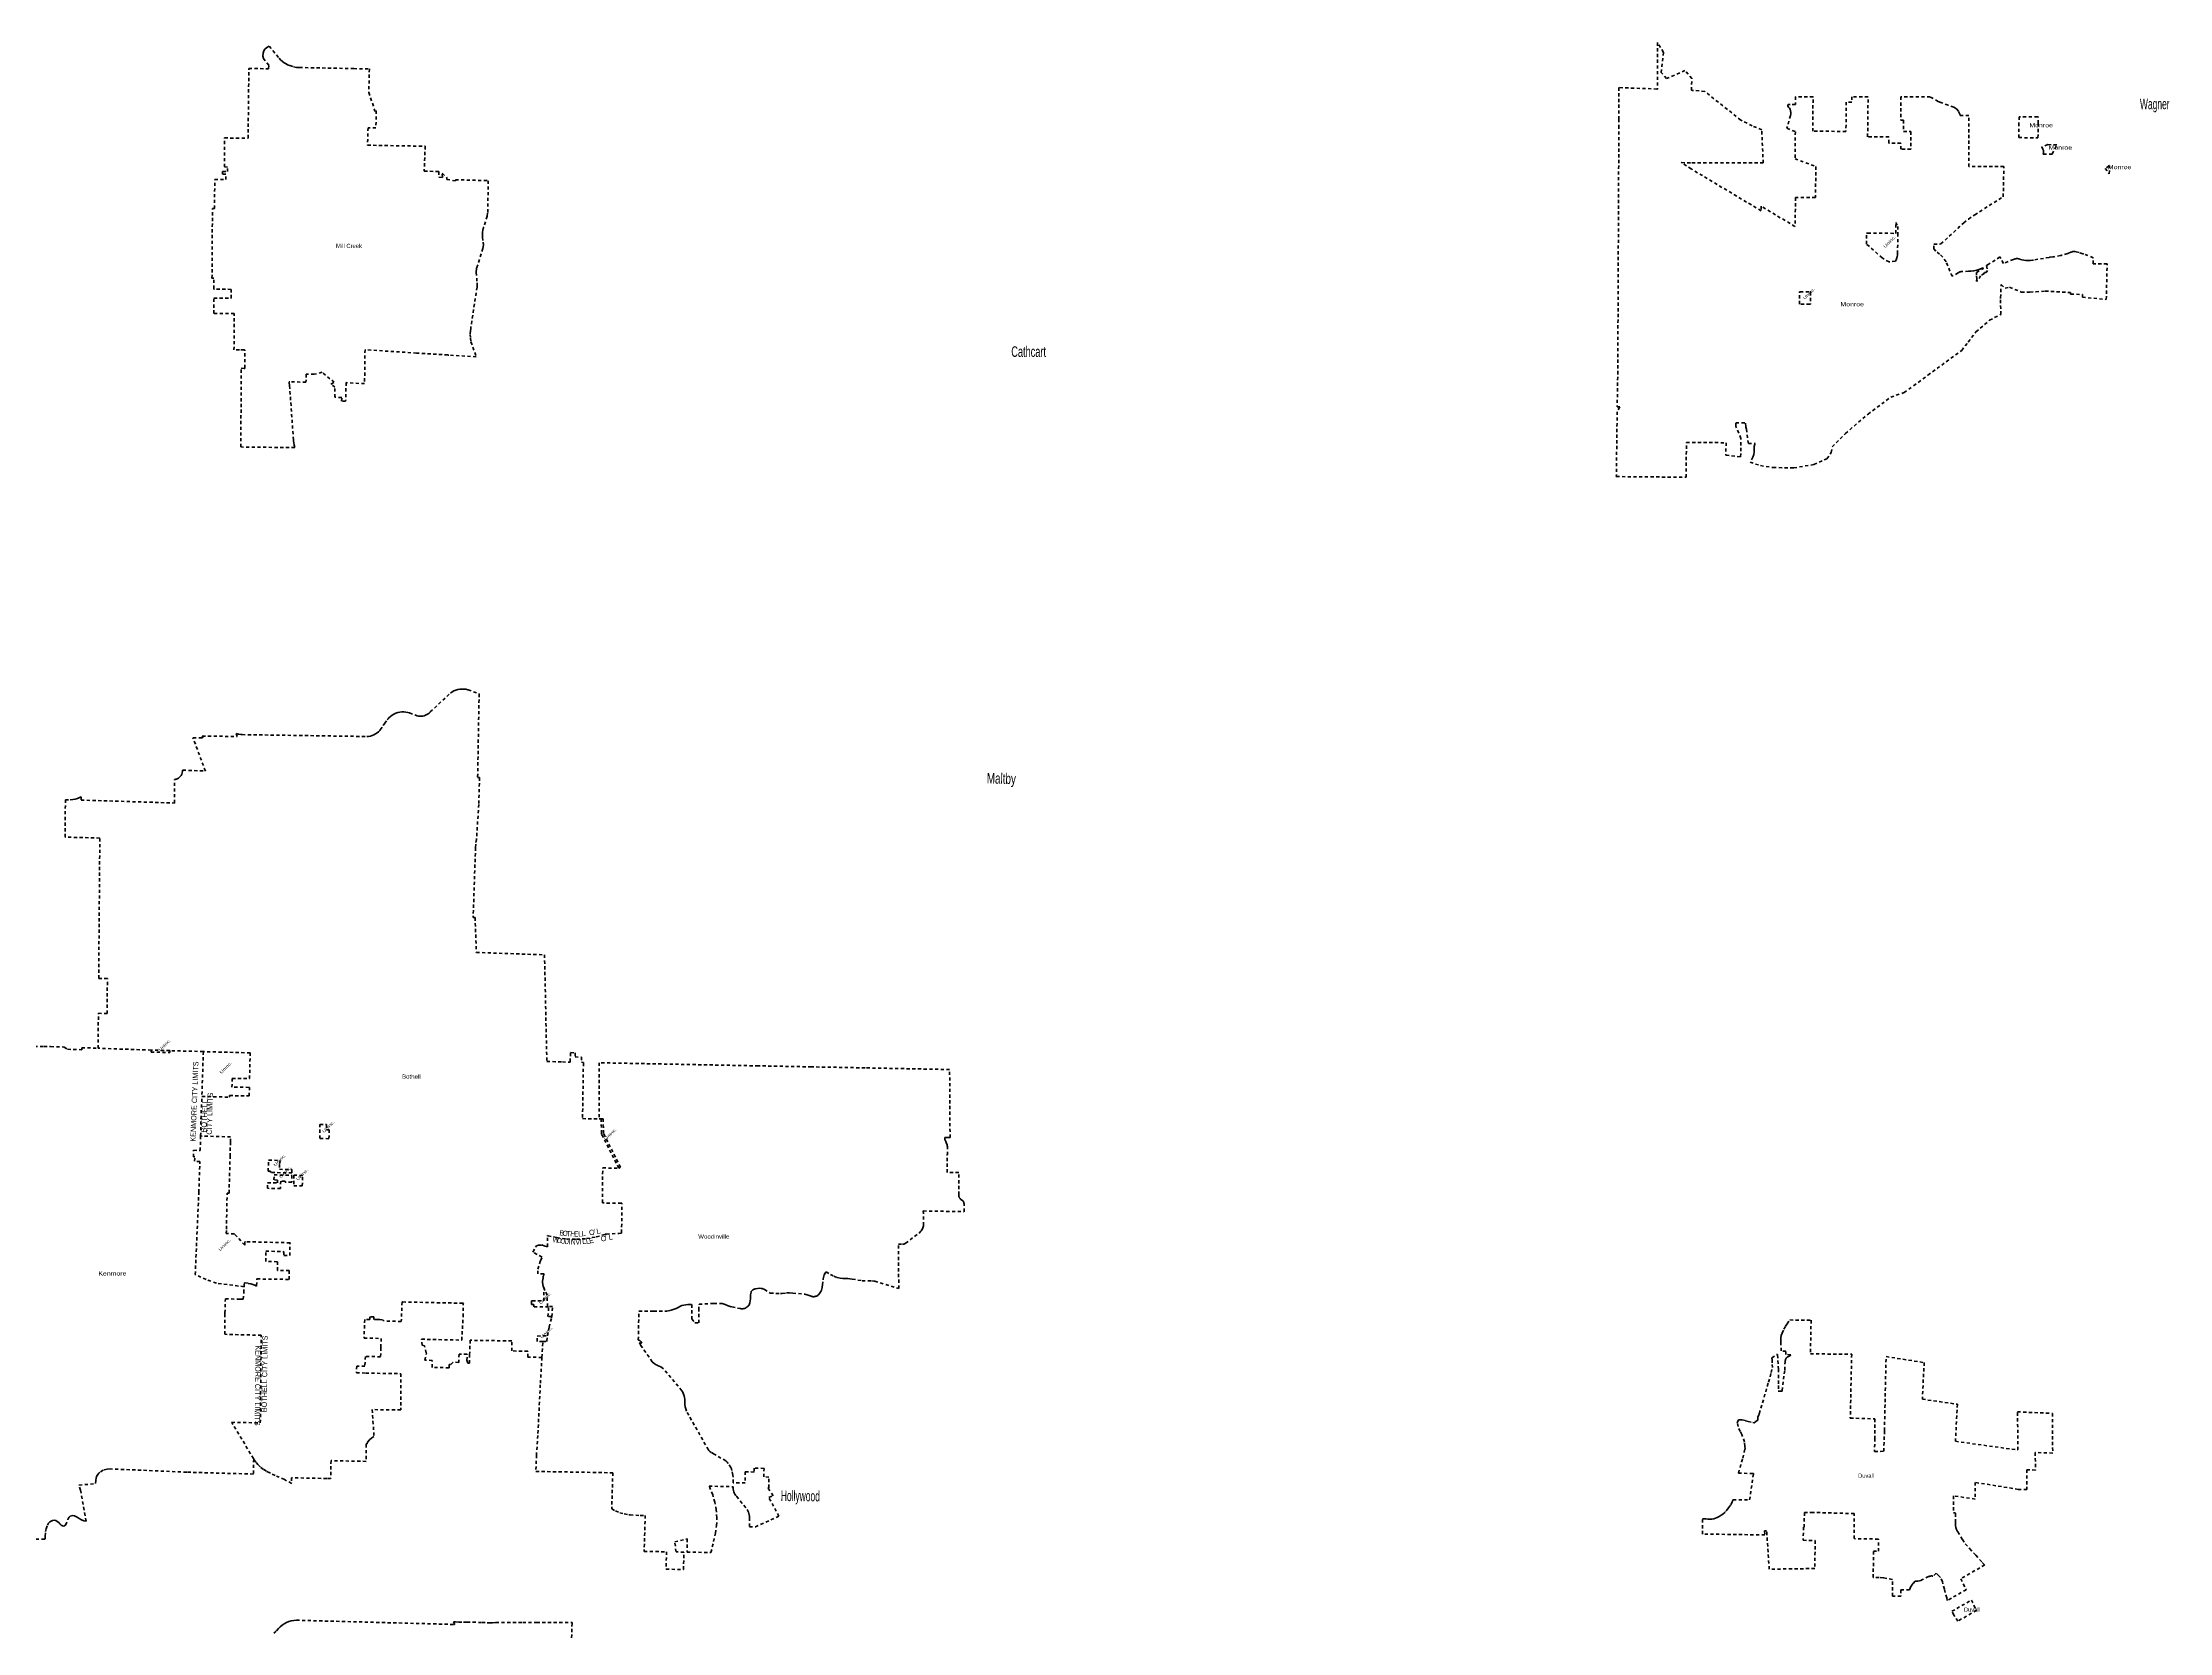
# Model space of a CAD drawing. Header units: feet. Extents: x -903180 to 1023491, y -707744 to 564635.
# Drawn here: x -309608 to -229040, y 81711 to 141931 of the extents above; entities that cross this region are included whole.
import ezdxf

# ---------------------------------------------------------------- set-up
doc = ezdxf.new("R2010")
doc.units = ezdxf.units.FT
doc.header["$LTSCALE"] = 80
doc.linetypes.add('SHORT_DASHED', pattern=[2.7, 1.5, -1.2])
doc.layers.add('13', color=7, linetype='SHORT_DASHED', lineweight=40)
for name, color, linetype in [('15', 7, 'Continuous'), ('16', 7, 'Continuous'), ('36', 7, 'Continuous')]:
    doc.layers.add(name, color=color, linetype=linetype)

msp = doc.modelspace()

# ---------------------------------------------------------------- linework, layer by layer
at = {"layer": '13'}
for p, q in [((-243530.33, 138681.22), (-243212.04, 138553.71)), ((-292759.95, 135389.78), (-292763.46, 135369.78)), ((-235466.27, 133808.86), (-235905.53, 133517.64)), ((-303909.56, 115595.34), (-303531.4, 115589.27)), ((-305492.65, 103768.12), (-307502.88, 103838.21)), ((-304790.27, 103747.97), (-305492.65, 103768.12)), ((-303516.9, 103712.44), (-303571.15, 102010.35)), ((-275359.79, 100233.87), (-275378.75, 100274.56)), ((-280642.75, 94500.5), (-280601.18, 94485.22)), ((-290691.84, 92129.33), (-290657.92, 92733.82)), ((-286328.27, 91829.87), (-286389.79, 91865.33)), ((-243602.98, 91958.39), (-243602.24, 91980.38)), ((-238514.54, 83668.82), (-238566.66, 83658.95))]:
    msp.add_line(p, q, dxfattribs=at)
for points in [[(-243212.04, 138553.71), (-243224.24, 137529.83), (-242429.4, 137234.4), (-242452.4, 136055.57), (-243203.32, 136058.98), (-243225.52, 134963.4), (-244501.24, 135728.03), (-244507.84, 135557.1), (-247116.44, 137120.62), (-247136.44, 137132.61), (-247156.44, 137144.04), (-247522.76, 137371.04), (-247539.82, 137381.61), (-247522.76, 137381.21), (-247130.07, 137371.88), (-244430.13, 137369.47), (-244483.73, 138629.35), (-244845.07, 138776.48), (-245278.32, 138995.45), (-246643.98, 140077.42), (-247102.05, 140119.21), (-247142.1, 140121.16), (-247137.54, 140565.07), (-247392.97, 140872.79), (-248093, 140565.09), (-248293, 140792.02), (-248208.39, 141557.43), (-248428.89, 141930.51), (-248433.79, 140190.02), (-248433.84, 140170.01), (-248453.99, 140170.78), (-249896.7, 140225.81), (-249900.74, 139074.54), (-249900.81, 139054.47), (-249900.55, 139034.54), (-249897.67, 138819.55), (-249897.44, 138802.61), (-249897.54, 138779.55), (-249937.44, 129502.24), (-249937.53, 129482.05), (-249959.35, 128129.03), (-249864.4, 128129.11), (-249960.89, 127945.3), (-249993.22, 125490.15), (-247353.29, 125466.92), (-247335.91, 126786.82), (-245835.96, 126773.63), (-245842.24, 126296.66), (-245282.91, 126242), (-245273.79, 126933.71), (-245467.76, 127393.41), (-245466.04, 127523.4), (-245097.27, 127520.16), (-245097.51, 127488.81), (-245089.26, 127407.35), (-245087.16, 127386.56), (-245083.29, 127367.35), (-245067.04, 127286.64), (-244989.82, 126748), (-244757.9, 126744.72), (-244737.9, 126744.43)], [(-298276.06, 128491.2), (-298539.04, 128493.13), (-298533.27, 128871.94), (-298684.07, 128995.15), (-298558.34, 129061.2), (-299016.73, 129439.77), (-299313.84, 129367.09), (-299617.23, 129369.46), (-299629.71, 129068.55), (-300245.96, 129079.16), (-300264.19, 129079.47), (-300262.4, 129059.5), (-300251.41, 128937.23), (-300102.39, 126870.88), (-300100.36, 126842.67), (-300099.42, 126830.88), (-300095.27, 126778.59), (-300078.81, 126682.23), (-300052.38, 126588.13), (-302096.9, 126612.5), (-302080.75, 129592.86), (-301973.84, 129588.83), (-301950.44, 129587.95), (-301950.41, 129608.08), (-301949.43, 130276.17), (-301954.02, 130295.4), (-301974.2, 130295.44), (-302151.98, 130288.94), (-302355.97, 130286.63), (-302344.49, 131663.15), (-303122.81, 131672.28), (-303119.03, 132253.97), (-302467.12, 132252.77), (-302462.82, 132582.71), (-303096.87, 132586.86), (-303116.88, 132586.99), (-303116.74, 132607.82), (-303114.14, 133007.53), (-303189.02, 133009.09), (-303172.04, 135640.64), (-303095.9, 135638.67), (-303083.48, 136748.58), (-302659.45, 136741.25), (-302659.45, 136947.43), (-302789.98, 136948.14), (-302788.59, 137046.34), (-302599.05, 137044.59), (-302595.64, 137212.53), (-302713.51, 137218.2), (-302712.07, 138316.29), (-301820.94, 138310.77), (-301794.04, 140949.48), (-301052.42, 140937.43), (-301037.27, 141069.63), (-301181.2, 141240.2), (-301231.79, 141319.98), (-301257.17, 141413.45), (-301256.2, 141524.1), (-301227.6, 141614.91), (-301193.75, 141674.63), (-301106.05, 141740.19), (-301019.34, 141791.96), (-300644.36, 141337.81), (-300592.39, 141277.44), (-300516.75, 141213.83), (-300452.71, 141167.39), (-300382.17, 141122.81), (-300327.41, 141091.24), (-300245.73, 141055.95), (-300100.94, 141010.44), (-299992.35, 140990.01), (-299876.8, 140983.97), (-297820.72, 140943.6), (-297226.66, 140930.32), (-297249.33, 140038.67), (-297016.45, 139335.29), (-296966.12, 139348.72), (-296981.37, 138702.36), (-297278.8, 138705.91), (-297296.99, 138042.07), (-295116, 138003.24), (-295149.6, 137060.8), (-294593.34, 137040.92), (-294593.89, 136829.43), (-294462.37, 136824.46), (-294464.69, 136977.61), (-294292.3, 136807.25), (-294294.32, 136742.86), (-293971.24, 136692.3), (-293971.24, 136734.34), (-292723.42, 136698.83), (-292746.97, 135463.7), (-292750.48, 135443.7), (-292759.95, 135389.78)], [(-238101.46, 139870.66), (-239222.03, 139875.28), (-239222.03, 138989.84), (-239109.93, 138989.84), (-239109.93, 138560.01), (-238841.16, 138560.01), (-238841.16, 137889.58), (-239216.63, 137889.58), (-239216.63, 138124.77), (-239669.08, 138124.77), (-239669.08, 138357.26), (-240473.98, 138362.42), (-240456.85, 139876.61), (-241072.34, 139877.08), (-241074.59, 139675.91), (-241282.6, 139676.98), (-241294.65, 138565.03), (-242554.66, 138571.5), (-242539.42, 139878.81), (-243203.87, 139879.13), (-243206.71, 139585.94), (-243408.26, 139588.74), (-243450.2, 139587.47), (-243473.08, 139584.93), (-243490.87, 139569.67), (-243501.04, 139549.32), (-243497.22, 139516.26), (-243469.27, 139485.74), (-243434.95, 139441.23), (-243410.81, 139403.08), (-243391.74, 139343.31), (-243385.39, 139277.19), (-243386.66, 139218.69), (-243397.42, 139166.65), (-243530.33, 138681.22)], [(-235905.53, 133517.64), (-235967.84, 133482.39), (-235926.92, 133300.04), (-235982.9, 133222.95), (-236043.69, 133225.76), (-236055.84, 133181.81), (-236194.15, 133097.6), (-236304.47, 132899.42), (-236349.87, 132890.61), (-236342.24, 132974.88), (-236353.42, 133127.49), (-236349.48, 133220.15), (-236102.6, 133365.09), (-236104.72, 133405), (-236110.39, 133402.05), (-236222.51, 133351.2), (-236339.34, 133312.35), (-236459.59, 133285.93), (-236562.78, 133274.37), (-236582.09, 133272.2), (-236602.78, 133271.21), (-236648.69, 133269), (-236920.53, 133255.27), (-236932.9, 133254.4), (-236956.8, 133250.8), (-236980.2, 133244.73), (-237002.83, 133236.24), (-237024.45, 133225.43), (-237044.82, 133212.42), (-237270.29, 133077.65), (-237503.75, 133624.74), (-237620.46, 133804.85), (-237746.01, 133920.5), (-237885.84, 134029.28), (-237968.04, 134112.08), (-237964.81, 134292.22), (-237697.03, 134301.2), (-236828.86, 135104.15), (-236656.78, 135246.08), (-236415.94, 135408.27), (-235336.37, 136088.23), (-235314.49, 137232.66), (-236639.67, 137232.66), (-236639.67, 139166.3), (-236973.68, 139169.68), (-236978.38, 139212.37), (-237034.23, 139331.73), (-237104.37, 139423.72), (-237203.42, 139488.22), (-237421.44, 139562.7), (-237701.13, 139655.98), (-237801.43, 139699.84), (-238101.46, 139870.66)], [(-292763.46, 135369.78), (-292769.94, 135349.78), (-292899.07, 134931.99), (-292904.58, 134914.14), (-292910.74, 134891.99), (-292927.84, 134828.86), (-292941.36, 134744.92), (-292946.04, 134660.03), (-292942.81, 134595.11), (-292941.81, 134574.92), (-292939.36, 134555.11), (-292916.13, 134367.33), (-292913.64, 134347.27), (-292911.9, 134327.33), (-292910.63, 134312.75), (-292910.55, 134258.52), (-292916.15, 134204.57), (-292923.13, 134171.51), (-292927.24, 134152.04), (-292933.52, 134131.51), (-293133.9, 133477.05), (-293139.28, 133459.46), (-293148.1, 133437.05), (-293163.89, 133385.66), (-293174.41, 133331.9), (-293179.26, 133277.33), (-293178.36, 133221.63), (-293145.97, 132826.38), (-293144.33, 132806.38), (-293142.57, 132786.38), (-293140.84, 132764.8), (-293141.75, 132727.72), (-293144.21, 132708.75), (-293146.38, 132692.09), (-293149.95, 132668.75), (-293383.56, 131144.32), (-293385.2, 131133.61), (-293389.49, 131104.32), (-293402.53, 131015.31), (-293409.57, 130876.48), (-293402.05, 130737.68), (-293380.07, 130600.42), (-293178.31, 130030.81), (-294217.71, 130092.03), (-294237.71, 130093.21), (-294257.71, 130096.34), (-295436.33, 130169.67), (-297392.37, 130296.66), (-297409.59, 129010.45), (-298109.49, 129050.41), (-298126.89, 128346.1), (-298278.25, 128347.21), (-298276.06, 128491.2)], [(-239327.62, 134963.77), (-239328.51, 134706.29), (-239328.52, 134704.19), (-239340.15, 133982.8), (-239340.47, 133962.8), (-239340.36, 133942.8), (-239340.61, 133935.79), (-239341.33, 133915.43), (-239342.54, 133895.79), (-239344.17, 133872.01), (-239351.28, 133831.27), (-239356.92, 133811.5), (-239362.6, 133791.59), (-239369.78, 133771.5), (-239397.34, 133694.41), (-239418.98, 133646.55), (-239661.56, 133620.44), (-239926.21, 133773.33), (-240510.19, 134297.54), (-240514.09, 134708.75), (-240469.95, 134708.53)], [(-240469.95, 134708.53), (-239404, 134703.38), (-239401.81, 135120.49), (-239327.62, 134963.77)], [(-244737.9, 126744.43), (-244743.25, 126724.44), (-244767.69, 126633.09), (-244766.57, 126499.27), (-244766.54, 126429.64), (-244785.52, 126333.23), (-244816.25, 126230.75), (-244927.04, 126031.11), (-244532.65, 125908.42), (-244053.1, 125832.36), (-243269.44, 125820.66), (-242509.18, 125949.37), (-242017.94, 126165.82), (-241854.19, 126399.82), (-241819.1, 126622.13), (-241310.31, 127125.23), (-240457.32, 127855.23), (-239591.72, 128502.32), (-239093.77, 128674.56), (-238730.78, 128930.6), (-238190.94, 129330.96), (-236911.16, 130271.33), (-236664.51, 130583.24), (-236368.99, 130967.3), (-235854.75, 131411.88), (-235431.26, 131633.01), (-235436.51, 132236.98), (-235435.84, 132265.86), (-235418.42, 132760.58), (-235267.08, 132630.37), (-235093.5, 132665.65), (-234656.7, 132479.84), (-234324.02, 132476.2), (-234105.6, 132490.19), (-233748.2, 132517.54), (-232794.81, 132461.54), (-232785.59, 132462.48), (-232782.78, 132405.33), (-232337.29, 132381.88), (-232337.76, 132282.84), (-231431.59, 132202.69), (-231402.29, 133544.27), (-231927, 133553.78), (-231924.78, 133780.59), (-232278.61, 133917.15), (-232296.04, 133923.88), (-232318.61, 133932.68), (-232321.11, 133933.66), (-232459.07, 133978.01), (-232580.96, 134003.52), (-232589.11, 134005.22), (-232620.96, 134011.26), (-232630.03, 134012.87), (-232655.58, 134014.68), (-232681.17, 134013.81), (-232706.53, 134010.27), (-232731.38, 134004.1), (-232735.71, 134002.53), (-232754.79, 133995.61), (-232775.71, 133987.59), (-232895.23, 133941.76), (-233121.16, 133875.99), (-233141.18, 133870.16), (-233161.16, 133865.31), (-233166.32, 133864.06), (-233423.77, 133816.94), (-233444.77, 133813.1), (-233463.77, 133810.59), (-233559.28, 133797.97), (-233578.29, 133795.46), (-233599.28, 133792.02), (-234188.02, 133695.59), (-234205.59, 133692.71), (-234228.02, 133689.61), (-234300.93, 133679.54), (-234382.49, 133676.62), (-234399.85, 133676), (-234422.49, 133676.04), (-234475.9, 133676.24), (-234552.92, 133684.62), (-234628.63, 133701), (-234682.23, 133718.63), (-234701.7, 133725.04), (-234722.23, 133731.67), (-234728.18, 133733.59), (-234761.27, 133740.92), (-234794.95, 133744.75), (-234828.85, 133745.03), (-234862.59, 133741.77), (-234895.81, 133735), (-234908.13, 133731.11), (-234927.92, 133724.87), (-234948.13, 133716.82), (-235322.37, 133567.85), (-235466.27, 133808.86)], [(-303531.4, 115589.27), (-303556.61, 115664.49), (-302236.09, 115644.91), (-302271.51, 115753.75), (-302182.74, 115731.92), (-302092.18, 115719.5), (-302046.67, 115716.86), (-297325.5, 115646.1), (-297256.06, 115651.19), (-297187.54, 115663.5), (-297120.68, 115682.91), (-297056.21, 115709.21), (-296994.85, 115742.09), (-296937.25, 115781.22), (-296884.07, 115826.15), (-296835.87, 115876.39), (-296815.61, 115901.02), (-296708.13, 116057.74), (-296645.69, 116147.16), (-296552.46, 116274.26), (-296538.28, 116293.69), (-296520.41, 116314.26), (-296486.59, 116353.18), (-296429.52, 116406.42), (-296367.19, 116453.4), (-296300.29, 116493.62), (-296229.56, 116526.61), (-296155.76, 116552.04), (-296079.71, 116569.61), (-296002.24, 116579.14), (-295924.2, 116580.51), (-295846.44, 116573.72), (-295769.82, 116558.84), (-295710.11, 116541.29), (-295418.15, 116428.64), (-295365.24, 116418.56), (-295311.57, 116414.07), (-295257.72, 116415.21), (-295204.28, 116421.98), (-295151.85, 116434.29), (-295100.99, 116452.02), (-295052.26, 116474.97), (-295006.19, 116502.88), (-294963.3, 116535.46), (-294924.05, 116572.34), (-294921.83, 116574.67), (-294160.38, 117291.58), (-294096, 117335.77), (-294027.35, 117372.99), (-293955.19, 117402.84), (-293880.3, 117424.97), (-293803.51, 117439.16), (-293725.66, 117445.24), (-293647.6, 117443.15), (-293570.18, 117432.91), (-293494.26, 117414.64), (-293488.91, 117413.03), (-293070.02, 117259.43), (-293126.81, 114089.46), (-293055.34, 114088.48), (-293082.99, 113073.91), (-293171.58, 111745.05), (-293198.1, 111567.94), (-293205.62, 111440.26), (-293296.84, 108792), (-293221.74, 108789.13), (-293175.8, 107466.54), (-290592.42, 107376.87), (-290506.13, 103341.84), (-289915.04, 103319.05), (-289642.34, 103308.01), (-289622.43, 103307.2), (-289621.57, 103327.2), (-289606.73, 103671.88), (-289430.33, 103661.5), (-289435.52, 103509.31), (-289190.66, 103504.02), (-289193.87, 103305.19), (-289138.92, 103301.38), (-289118.94, 103299.99), (-289119.27, 103279.99), (-289153.32, 101173.78), (-288523.32, 101160.58)], [(-307502.88, 103838.21), (-307492.61, 105162.65), (-307162.53, 105153.98), (-307151.54, 106474.15), (-307472.88, 106481.55), (-307480.76, 106482.99), (-307437.86, 111800.87), (-308755.06, 111834.91), (-308741.85, 113251.07), (-308557.24, 113250.28), (-308466.4, 113256.8), (-308376.73, 113272.79), (-308289.23, 113298.06), (-308204.84, 113332.34), (-308147, 113362.13), (-308146.27, 113238.8), (-304613.31, 113126.97), (-304613.26, 114018.69), (-304587.04, 114022.05), (-304558.6, 114028.59), (-304533.81, 114036.09), (-304504.22, 114048.58), (-304481.93, 114059.54), (-304460.61, 114071.85), (-304442.93, 114084.15), (-304427.17, 114096.46), (-304391.35, 114129.81), (-304359.83, 114170.96), (-304331.4, 114220.18), (-304316.03, 114266.32), (-304305.26, 114315.54), (-304302.76, 114349.19), (-304302.76, 114371.1), (-304302.86, 114373.44), (-304293.71, 114373.19), (-303440.68, 114339.4), (-303909.56, 115595.34)], [(-313217.91, 103960.68), (-312829.2, 103950.71), (-312829.25, 103876.1), (-311660.09, 103845.9), (-311645, 103920.36), (-309556.97, 103905.16), (-309301.37, 103901.29), (-308794.67, 103883.27), (-308657.55, 103800.57), (-308123.83, 103781.87), (-308122.16, 103859.66), (-307502.88, 103838.21)], [(-305492.65, 103768.12), (-305495.71, 103695.15), (-304791.89, 103672.92), (-304790.27, 103747.97)], [(-303571.15, 102010.35), (-302527.35, 101985.87), (-302525.4, 102046.01), (-301778.21, 102033.51), (-301771.82, 102344.34), (-301771.55, 102357.31), (-301791.41, 102357.5), (-302432.27, 102363.62), (-302424.79, 102693.56), (-301764.77, 102687.26), (-301742.67, 103662.49), (-303516.9, 103712.44), (-304790.27, 103747.97)], [(-275378.75, 100274.56), (-275397.2, 100305.99), (-275409.64, 100330.54), (-275419.44, 100356.26), (-275426.5, 100382.86), (-275430.75, 100410.05), (-275432.12, 100437.54), (-275431.34, 100457.19), (-275323, 100455.38), (-275231.32, 100453.7), (-275247.28, 103031.43), (-278450.58, 103095.2), (-280484.62, 103133.8), (-282491.16, 103171.68), (-288522.92, 103287.87), (-288523.32, 101160.58)], [(-303618.45, 100516.36), (-303607.31, 101157.61), (-303571.15, 102010.35)], [(-287779.79, 99298.6), (-288424.56, 100576.24), (-288434.3, 100595.54), (-288434.77, 100616.24), (-288446.88, 101159.99), (-288523.32, 101160.58)], [(-287779.79, 99298.6), (-287712.83, 99332.39), (-288359.71, 100614.2), (-288372.19, 101159.41), (-288446.88, 101159.99)], [(-301974.56, 94805.78), (-303024.38, 94941.02), (-303409.75, 95075.54), (-303825.31, 95268.18), (-303686.75, 98383.5), (-303649.64, 99551.06), (-303849.56, 99556.68), (-303843.88, 99721.48), (-303893.85, 99723.29), (-303885.28, 99972.46), (-303636.48, 99962.76), (-303622.71, 100395.71), (-303618.45, 100516.36)], [(-301974.56, 94805.78), (-301971.75, 94881.14), (-301955.89, 94953.22), (-301937.82, 94950.98), (-301814.16, 94934.29), (-301724.01, 94917.48), (-301636.11, 94891.34), (-301571.56, 94865.47), (-301522.28, 94841.36), (-301500.62, 94830.77), (-301499.39, 94851.58), (-301484.7, 95101.57), (-300269.76, 95084), (-300264.26, 95421.7), (-300713.17, 95422.7), (-300713.84, 95755.01), (-301152, 95766.5), (-301149.85, 96154.78), (-300465.9, 96133.54), (-300462.58, 95994.25), (-300246.37, 95984.48), (-300233.59, 96471), (-301923.65, 96509.31), (-301943.72, 96509.77), (-301944.27, 96492.02), (-301947.74, 96379.85), (-302341.64, 96811.01), (-302648.61, 96818.23), (-302643.95, 96990.72), (-302615.45, 98354.52), (-302542.8, 98351.33), (-302502.33, 99731.39), (-302503.89, 99739.01), (-302491.63, 100251.53), (-302491.16, 100271.21), (-302490.43, 100291.53), (-302483.63, 100479.72), (-303618.45, 100516.36)], [(-280601.18, 94485.22), (-280488.3, 94446.35), (-280463.84, 94437.79), (-280438.62, 94431.82), (-280412.92, 94428.53), (-280387.01, 94427.93), (-280361.19, 94430.06), (-280335.72, 94434.86), (-280310.9, 94442.31), (-280287, 94452.31), (-280264.27, 94464.75), (-280242.96, 94479.5), (-280223.31, 94496.39), (-280214.87, 94504.89), (-280181.03, 94543.48), (-280151.19, 94585.72), (-280125.92, 94630.85), (-280105.51, 94678.37), (-280090.17, 94727.77), (-280080.09, 94778.5), (-280078.83, 94788.12), (-280060.78, 94873.96), (-280038.89, 95063.44), (-280037.62, 95104.52), (-280030.79, 95154.59), (-280018.77, 95203.67), (-280001.68, 95251.22), (-279979.71, 95296.73), (-279971.75, 95310.82), (-279926.55, 95363.88), (-279759.23, 95270.27), (-279627.84, 95200.72), (-279513.24, 95152.56), (-279399.79, 95128.44), (-279288.14, 95116.7), (-279210.17, 95115.68), (-279104.8, 95111.35), (-279022.15, 95105.84), (-278933.54, 95093.37), (-278565.87, 95033.98), (-278205.16, 95024.63), (-278105.03, 95016.77), (-278081.68, 95010.93), (-277175.35, 94737.89), (-277185.75, 96415.91), (-277037.21, 96413.78), (-277019.49, 96413.29), (-277001.82, 96414.65), (-276984.39, 96417.86), (-276967.39, 96422.87), (-276951.01, 96429.63), (-276935.42, 96438.06), (-276920.8, 96448.08), (-276917.41, 96450.74), (-276409.92, 96840.1), (-276377.02, 96865.49), (-276346.95, 96894.17), (-276320.05, 96925.85), (-276296.6, 96960.16), (-276276.87, 96996.73), (-276261.07, 97035.17), (-276249.37, 97075.05), (-276241.91, 97115.93), (-276240.16, 97132.08), (-276243.52, 97675.34), (-275371.87, 97660.8), (-274693.93, 97648.39), (-274695.59, 97916.49), (-274699.02, 97944.36), (-274705.34, 97971.73), (-274714.49, 97998.28), (-274726.36, 98023.73), (-274740.83, 98047.8), (-274747.77, 98057.6), (-274833.99, 98128.26), (-274848.19, 98141.96), (-274860.87, 98157.06), (-274871.91, 98173.41), (-274881.18, 98190.82), (-274888.58, 98209.11), (-274894.03, 98228.07), (-274897.46, 98247.49), (-274898.85, 98267.17), (-274898.17, 98286.89), (-274897.91, 98289.64), (-274903.1, 99127.47), (-275343.14, 99135.52), (-275347.24, 99795.7), (-275334.54, 99795.48), (-275327.25, 99795.34), (-275328.87, 100058.24), (-275329.64, 100103.12), (-275335.1, 100147.68), (-275345.18, 100191.42), (-275359.79, 100233.87)], [(-290612.46, 94737.73), (-290640.64, 94827.4), (-290646.7, 94846.67), (-290651.34, 94867.4), (-290658.46, 94899.15), (-290666.03, 94960.38), (-290667.16, 95022.06), (-290661.84, 95083.53), (-290650.13, 95144.1), (-290639.11, 95195.68), (-290634.31, 95218.14), (-290616.55, 95272.59), (-290609.88, 95292.6), (-290629.88, 95292.71), (-290845.4, 95293.94), (-290843.91, 95469.45), (-290755.05, 95765.01), (-290746.65, 95792.98), (-290686.22, 95927.87), (-291039.61, 96119.72), (-290902.38, 96352.57), (-290821.92, 96382.63), (-290694.82, 96386.61), (-290567.71, 96338.94), (-290486.28, 96323.05), (-290478.84, 96721.18), (-290478.47, 96741.4), (-290458.47, 96737.15), (-290136.32, 96668.68), (-290133.34, 96668.09), (-289758.84, 96615.21), (-289380.86, 96601.77), (-289003.54, 96627.91), (-288631.03, 96693.34), (-288290.06, 96790.88), (-288254.28, 96801.11), (-288250.06, 96801.32), (-287810.07, 96823.53), (-287770.07, 96825.55), (-287692.53, 96829.46), (-287672.54, 96830.47), (-287672.41, 96851.64), (-287665.72, 97946.03), (-287665.6, 97965.98), (-287688.14, 97966.41), (-288381.72, 97979.42), (-288401.65, 97979.79), (-288401.52, 97992.78), (-288388.22, 99303.93), (-287779.79, 99298.6)], [(-302697.93, 93811.1), (-302681.11, 94347.65), (-302145.36, 94334.74), (-302124.87, 94333.97), (-302119.57, 94333.97), (-302010.54, 94334.21), (-301982.84, 94584.01), (-301974.56, 94805.78)], [(-290319.92, 93676.96), (-290462.82, 93676.45), (-290435.93, 94042.43), (-291003.63, 94046.27), (-291002.97, 94130.49), (-291084.87, 94130.49), (-291080.72, 94255.03), (-291080.1, 94273.45), (-291060.05, 94273.14), (-290620.9, 94266.22), (-290612.46, 94737.73)], [(-290319.92, 93676.96), (-290286.77, 94055.94), (-290485.31, 94055.94), (-290488.39, 94488.53), (-290580.84, 94662.9), (-290599.1, 94700.84), (-290612.46, 94737.73)], [(-286389.79, 91865.33), (-286447.27, 91907.03), (-286500.07, 91954.5), (-286510.1, 91964.73), (-286945.67, 92582.6), (-286987.28, 92658.61), (-286994.82, 92672.98), (-286995.76, 92674.82), (-286912.67, 92673.26), (-286918.64, 92687.87), (-286921.53, 92692.69), (-286931.7, 92715.48), (-286951.71, 92749.5), (-286983.19, 92765.96), (-286986.27, 92766.86), (-286993.99, 92773.87), (-287016.72, 92783.77), (-287041.44, 92794.45), (-287020.21, 93886.07), (-286462.24, 93876.19), (-285959.88, 93886.2), (-285838.17, 93907.58), (-285721.32, 93941), (-285608.59, 93986.46), (-285533.41, 94024.87), (-285464.06, 94060.94), (-285391.33, 94089.58), (-285315.99, 94110.45), (-285238.89, 94123.33), (-285160.87, 94128.08), (-285149.93, 94128.09), (-285014.39, 94131.18), (-285008.64, 93906.06), (-285011.96, 93585.85), (-284894.2, 93440.47), (-284753.38, 93438.1), (-284747.37, 93919.33), (-284739.39, 94145.03), (-284185.14, 94173.19), (-283876.28, 94166.45), (-283868.71, 94165.87), (-283827.99, 94158.36), (-283787.34, 94146.36), (-283748.18, 94130.17), (-283744.27, 94128.29), (-283631.95, 94083.01), (-283515.49, 94049.71), (-283493.11, 94044.79), (-283174.52, 93975.41), (-283141.85, 93970.61), (-283109.11, 93969.26), (-283076.41, 93971.34), (-283044.1, 93976.83), (-283012.54, 93985.67), (-282982.08, 93997.76), (-282953.05, 94012.96), (-282925.77, 94031.12), (-282900.54, 94052.03), (-282877.63, 94075.46), (-282857.29, 94101.16), (-282843.79, 94121.31), (-282817.59, 94197.68), (-282800.89, 94270.37), (-282791.89, 94344.4), (-282790.67, 94418.97), (-282793.04, 94454.97), (-282790.41, 94502.99), (-282782.59, 94551.63), (-282769.72, 94599.19), (-282761.85, 94620.94), (-282751.75, 94636.65), (-282737.03, 94654.99), (-282720.47, 94671.7), (-282702.26, 94686.59), (-282682.59, 94699.49), (-282661.68, 94710.27), (-282639.76, 94718.8), (-282617.07, 94724.99), (-282597.13, 94728.63), (-282519.42, 94741.33), (-282440.59, 94745.85), (-282386.52, 94744.07), (-282353.17, 94737.26), (-282318.17, 94726.19), (-282284.51, 94711.53), (-282260.34, 94698.22), (-282041.3, 94558.94), (-281657.07, 94550.51), (-281589.78, 94552.79), (-281429.91, 94569.87), (-281308.25, 94574.31), (-281190.09, 94566.41), (-280734.85, 94519.79), (-280688.32, 94512.56), (-280642.75, 94500.5)], [(-301608.87, 88278.08), (-301617.18, 88295.12), (-302442.61, 89670.16), (-301358.32, 89649.56), (-301322.8, 92965.4), (-302708.04, 93004.44), (-302697.78, 93771.1), (-302698.56, 93791.1), (-302697.93, 93811.1)], [(-290691.84, 92129.33), (-291228.41, 92138.18), (-291228.41, 92361.45), (-291834.86, 92373.51), (-291835.61, 92752.65), (-293408.31, 92777.74), (-293428.65, 92243.02), (-293438.74, 91914.21), (-293504.07, 91915.63), (-293531.47, 92022.12), (-293524.59, 92246.16), (-293832.04, 92256.75), (-293842.99, 91941.32), (-294051.21, 91946.81), (-294148.7, 91855.42), (-294202.79, 91855.75), (-294210.78, 91736.99), (-294847.99, 91752.82), (-294843.26, 92014.63), (-295130.33, 92025.78), (-295063.95, 92285.26), (-295076.02, 92303.36), (-295136.36, 92568.87), (-295232.91, 92586.98), (-295251.02, 92816.28), (-293728.86, 92784.6), (-293676.31, 93671.62), (-293668.4, 94158.17), (-293668.03, 94181.54), (-293688.08, 94181.95), (-295971.78, 94228.61), (-295988.67, 94228.22), (-296017.76, 93491.88), (-296661.78, 93502.44), (-296700.06, 93534.98), (-296755.26, 93552.64), (-296827.34, 93558.76), (-296914.62, 93560.2), (-297064.8, 93563.13), (-297061.67, 93668.09), (-297208.23, 93669.23), (-297214.96, 93558.84), (-297403.13, 93559.78), (-297428.07, 92882.1), (-297429.41, 92860.86), (-296782.59, 92847.84), (-296791.44, 92499.02), (-296802.42, 92153.18), (-297376.02, 92164.34), (-297398.02, 91793.63), (-297702.76, 91800.92), (-297718.26, 91549.57), (-297366.02, 91533.43), (-296036.81, 91511.93), (-296039.88, 90138.88), (-297116.56, 90151.48), (-297054.77, 89137.49), (-297139.55, 89081.19), (-297219.41, 89012.26), (-297295.6, 88917.6), (-297317.14, 88851.52), (-297327.61, 88851.83), (-297347.61, 88852.42), (-297347.78, 88832.32), (-297353.4, 88190.12), (-298679.39, 88220.61), (-298694.32, 87540.03), (-298842.76, 87544.28), (-300175.79, 87570.03), (-300169.67, 87358.9), (-300443.3, 87504.06), (-300638.9, 87588.36), (-300800.61, 87652.38), (-300968.15, 87741.79), (-301003.8, 87756.07), (-301125.31, 87814.52), (-301240.05, 87885.35), (-301346.75, 87967.79), (-301444.26, 88060.93), (-301531.49, 88163.75), (-301593.85, 88255.12), (-301608.87, 88278.08)], [(-290485.35, 92944.15), (-290484.14, 92951.95), (-290416.23, 93275.5), (-290324.74, 93624.72), (-290319.92, 93676.96)], [(-243602.24, 91980.38), (-243599.13, 91998.39), (-243598.09, 92004.42), (-243590.9, 92029.84), (-243581.1, 92054.37), (-243568.78, 92077.74), (-243554.09, 92099.7), (-243537.19, 92120), (-243518.26, 92138.42), (-243497.5, 92154.76), (-243475.15, 92168.84), (-243451.45, 92180.51), (-243429.55, 92188.58), (-243409.54, 92194.29), (-243397.68, 92214.28), (-243386.65, 92232.5), (-243572.91, 92236.14), (-243570.33, 92369.29), (-243746.52, 92372.32), (-243765.1, 92699.56), (-243766.8, 92788.39), (-243760.54, 92872.21), (-243745.2, 92955.16), (-243716.6, 93049.41), (-243648.21, 93194.19), (-243580.21, 93315.16), (-243527.05, 93402.35), (-243418.65, 93546.98), (-242615.48, 93533.17), (-242640.35, 92266.29), (-241077.33, 92245.91), (-241130.93, 89828.12), (-240198.28, 89800.87), (-240202.96, 89059.13), (-240211.81, 88560.52), (-239861.04, 88577.25), (-239836.16, 89356.93), (-239775.58, 92159.19), (-238331.89, 91933.71), (-238400.49, 90546.1), (-237075.54, 90353.89), (-237145.21, 88950.47), (-234780.08, 88622.44), (-234796.51, 90067.91), (-233475.96, 90008.1), (-233463.23, 88507.38), (-234123.4, 88524.58), (-234117.8, 87864.2), (-234447.89, 87872.8), (-234441.53, 87122.58), (-234765.51, 87130.62), (-236403.52, 87395.02), (-236396.74, 86764.53), (-237224.75, 86884.98), (-237225.35, 86245.78), (-237170.49, 86237.67), (-237150.49, 86234.71), (-237150.52, 86215.39), (-237151, 85856.92), (-237151.03, 85836.24), (-237149.23, 85816.92), (-237144.1, 85761.84), (-237129.3, 85687.9), (-237106.86, 85615.91), (-237081.93, 85558.08), (-237072.19, 85537.22), (-237060.24, 85518.08), (-236890.55, 85246.32), (-236878.32, 85226.82), (-236772.99, 85071.97), (-236602.39, 84882.83), (-236380.27, 84634.36), (-236128.92, 84360.5), (-236039.22, 84268.77), (-236946.17, 83745.23), (-236740.54, 83331.39), (-237454.6, 82919.2), (-237474.92, 83016.79), (-237564.96, 83350.09), (-237640.27, 83633.83), (-237716.53, 83786.82), (-237776.21, 83860.27), (-237874.19, 83953.33), (-238000.74, 83840.8), (-238022.39, 83846.35), (-238044.51, 83849.61), (-238066.84, 83850.53), (-238089.15, 83849.12), (-238111.18, 83845.38), (-238122.16, 83842.31), (-238140.65, 83836.41), (-238162.16, 83826.07), (-238394.87, 83714.18), (-238414.79, 83704.6), (-238434.87, 83696.19)], [(-290657.92, 92733.82), (-290873.59, 92735.41), (-290870.89, 92939.23), (-290485.35, 92944.15)], [(-290657.92, 92733.82), (-290511.16, 92734.31), (-290510.05, 92754.77), (-290485.35, 92944.15)], [(-290691.84, 92129.33), (-290751.59, 91093.06), (-290847.17, 89173.76), (-290897.97, 88433.55), (-290921.85, 87809.93), (-288006.62, 87759.07), (-288047.73, 86389.85), (-287902.76, 86313.33), (-287739.81, 86248.08), (-287570.93, 86200.21), (-287397.97, 86170.25), (-287354.68, 86165.63), (-286969.25, 86143.08), (-286779.56, 86143.08), (-286820.42, 84782.16), (-285970.48, 84767.24), (-285990.29, 84107.48), (-285330.33, 84095.9), (-285310.52, 84755.65), (-285611.99, 84760.95), (-285655.85, 85141.77), (-285190.48, 85252.99), (-285193.44, 84753.6), (-284287.61, 84737.69), (-284115.62, 85468), (-284075.55, 85761.81), (-284066.45, 86057.16), (-284088.27, 86351.85), (-284140.77, 86642.64), (-284223.39, 86926.36), (-284335.2, 87199.88), (-284361.48, 87254.16), (-283441.15, 87229.34), (-283443.58, 87182.8), (-283441.08, 87135.12), (-283433.6, 87087.96), (-283421.24, 87041.83), (-283404.12, 86997.26), (-283382.44, 86954.71), (-283356.42, 86914.67), (-283326.37, 86877.56), (-283313.86, 86864.22), (-282914.58, 86364.76), (-282887.49, 86317.31), (-282865.51, 86267.29), (-282848.89, 86215.25), (-282837.79, 86161.75), (-282832.34, 86107.39), (-282832.37, 86057.25), (-282830.23, 85712.32), (-282604.01, 85706.22), (-281715.29, 86112.41), (-282093.57, 86819.11), (-281934.11, 86892), (-282135.83, 87194.15), (-282094.14, 87193.03), (-282090.09, 87598.23), (-282282.25, 87604.67), (-282279.05, 87924.74), (-282653.93, 87937.31), (-282655.42, 87787.28), (-282988.14, 87798.43), (-282992.4, 87372.26), (-283445.87, 87380.45), (-283453.68, 87674.05), (-283494.93, 87850.03), (-283511.93, 87903.3), (-283537.12, 87963.86), (-283631.79, 88114.41), (-283671.29, 88159.03), (-283721.29, 88209.01), (-284165.05, 88464.89), (-284286.58, 88530.24), (-284316.14, 88550.5), (-284346.52, 88575.48), (-284368.23, 88602.63), (-284387.53, 88627.05), (-285217.93, 90098.07), (-285245.78, 90178.11), (-285265.1, 90260.62), (-285275.7, 90344.7), (-285277.45, 90429.43), (-285275.81, 90461.27), (-285277.12, 90533.14), (-285285.94, 90604.48), (-285302.16, 90674.5), (-285325.62, 90742.45), (-285356.05, 90807.57), (-285392.94, 90868.88), (-286081.41, 91697.69), (-286133.38, 91738.3), (-286189.3, 91773.25), (-286248.56, 91802.17), (-286310.53, 91824.73), (-286328.27, 91829.87)], [(-238883.58, 83321.54), (-239212.33, 83324.57), (-239214.41, 83087.64), (-239531.44, 83087.46), (-239535.71, 83716.99), (-239873.39, 83786.12), (-240037.19, 83791.53), (-240257.76, 83795.55), (-240257.06, 84790.58), (-240068.07, 84788.41), (-240067.75, 85247.98), (-240982.72, 85264.41), (-240979.99, 86211.15), (-242539.17, 86256.61), (-242869.24, 86249.95), (-242875.54, 85699.95), (-242905.53, 85700.62), (-242911.26, 85200.62), (-242461.34, 85190.63), (-242473.46, 84133.01), (-244199.54, 84107.1), (-244298.88, 85555.4), (-244374.96, 85554.68), (-244365.14, 85405.53), (-246726.75, 85437.86), (-246722.52, 86004.1), (-246704.1, 86011.03), (-246686.24, 86014.81), (-246660.58, 86018.08), (-246625.86, 86019.09), (-246597.68, 86017.07), (-246521.46, 86007.02), (-246452.02, 85997.96), (-246406.74, 85995.94), (-246369.55, 86000.73), (-246303.58, 86019.06), (-246230.29, 86041.98), (-246172.56, 86063.99), (-246120.34, 86089.65), (-246094.69, 86103.41), (-246020.02, 86151.54), (-245957.72, 86192.79), (-245852.35, 86287.22), (-245806.54, 86338.56), (-245737.83, 86428.4), (-245660.65, 86541.74), (-245637.73, 86580.81), (-245615.51, 86624.59), (-245601, 86662.25), (-245592.84, 86679.6), (-245574.62, 86740.3), (-244943.76, 86732.27), (-244798.11, 87722.38), (-244796.91, 87730.5), (-244815.15, 87731.03), (-245368.52, 87747.16), (-245305.43, 87955.15), (-245202.65, 88311.77), (-245148.05, 88539.87), (-245115.94, 88668.39), (-245122.36, 88767.98), (-245138.42, 88928.62), (-245237.98, 89204.92), (-245302.22, 89327), (-245379.3, 89513.34), (-245413.66, 89652.24), (-245364.03, 89759.65), (-245230.48, 89769.13), (-245093.56, 89731.67), (-245003.33, 89705.05), (-244817.25, 89664.35), (-244777.52, 89655.4), (-244711.65, 89702.34), (-244656.76, 89741.71), (-244636.38, 89756.32), (-244636.17, 89776.05), (-244635.2, 89867.53), (-244580.11, 89997.51), (-244227.43, 91191.04), (-244124.63, 91556.57), (-244082.26, 91745.89), (-244084.38, 91921.78), (-244094.27, 92023.51), (-244105.57, 92115.34), (-243908.72, 92242.86), (-243888.7, 92242.51), (-243887.54, 92222.78), (-243855.87, 91684.14), (-243846.52, 91060.49), (-243857.55, 90850.22), (-243729.8, 90848.71), (-243709.93, 90848.47), (-243707.4, 90869.57), (-243613.31, 91652.23), (-243602.98, 91958.39)], [(-301608.87, 88278.08), (-301620.66, 87709.61), (-304148.34, 87782.7), (-307042.35, 87905.21), (-307160.58, 87902.06), (-307305.66, 87865.65), (-307316.63, 87856.33), (-307434.85, 87782.25), (-307475.83, 87742.83), (-307518.39, 87687.66), (-307557.79, 87612)], [(-312238.02, 85293.66), (-309504.75, 85241.48), (-309514.67, 85359.27), (-309493.47, 85531.72), (-309466.83, 85640.32), (-309422.07, 85772.25), (-309383.51, 85844.54), (-309335.22, 85895.36), (-309230.41, 85956.66), (-309166.82, 85959.84), (-309104.1, 85945.58), (-309053.33, 85918.86), (-308992.58, 85874.46), (-308946.89, 85826.5), (-308905.64, 85776.28), (-308857.7, 85745.21), (-308806.01, 85739.76), (-308758.3, 85758.19), (-308734.65, 85778.73), (-308647.01, 85987.18), (-308624.42, 86034.6), (-308593.35, 86082.61), (-308558.09, 86110.04), (-308511.6, 86129.96), (-308455.31, 86136.23), (-308396.69, 86126.97), (-308290.77, 86074.72), (-308226.42, 86023.24), (-308135.8, 85972.03), (-308043.35, 85937.59), (-307955.42, 85921.38), (-308168.22, 87105.13), (-308226.93, 87291.23), (-307606.28, 87347.24)], [(-307606.28, 87347.24), (-307592.47, 87476.44), (-307578.29, 87550.53), (-307557.79, 87612)], [(-238566.66, 83658.95), (-238619.52, 83654.57), (-238651.04, 83655.11), (-238671.3, 83655.45), (-238688.69, 83635.74), (-238738.06, 83579.8), (-238755.61, 83559.92), (-238770.91, 83539.8), (-238796.78, 83505.8), (-238832, 83447.8), (-238860.95, 83386.44), (-238883.34, 83322.38), (-238883.58, 83321.54)], [(-238434.87, 83696.19), (-238463.74, 83684.09), (-238514.54, 83668.82)], [(-300841.53, 81680.93), (-300741.79, 81777.13), (-300674.26, 81857.49), (-300657.58, 81877.34), (-300637.43, 81897.49), (-300606.14, 81928.78), (-300531.95, 81990.47), (-300451.73, 82044.05), (-300366.34, 82088.96), (-300276.73, 82124.7), (-300183.87, 82150.88), (-300088.78, 82167.2), (-299992.51, 82173.5), (-294016.93, 82014.83), (-293997.62, 82014.31), (-294004.75, 82032.54), (-294035.2, 82110.38), (-294002.19, 82110.15), (-293981.74, 82110), (-293962.19, 82109.56), (-293842.37, 82106.85), (-293663.95, 82102.48), (-293634.71, 82101.76), (-293623.95, 82101.51), (-293531.16, 82099.34), (-292955.8, 82091.59), (-292771.03, 82077.8), (-292752.85, 82076.45), (-292731.03, 82074.94), (-292675.57, 82071.13), (-292599.98, 82073.86), (-292564.69, 82077.86), (-292439.84, 82083.19), (-291417.43, 82090.47), (-290896.19, 82089.37), (-289567.18, 82082.33), (-289547.17, 82082.22), (-289547.89, 82062.22), (-289595.47, 80744.06)]]:
    msp.add_lwpolyline(points, dxfattribs=at)
for points in [[(-234013.15, 138875.31), (-234013.65, 139102.1), (-234013.69, 139122.1), (-234036.8, 139122.1), (-234734.45, 139122.18), (-234743.74, 138884.22), (-234748.45, 138329.22), (-234021.22, 138322.75)], [(-233307.42, 138060.07), (-233653.25, 138063.59), (-233878.25, 137983.12), (-233830.66, 137895.07), (-233812.81, 137845.09), (-233806.86, 137799.87), (-233808.05, 137760.61), (-233818.69, 137707.39), (-233483.63, 137704.7)], [(-231318.41, 136958.3), (-231311.68, 137253.2), (-231311.25, 137271.9), (-231331.22, 137258.43), (-231475.01, 137161.46)], [(-242642.13, 132023.73), (-242663.03, 132023.75), (-243054.54, 132024.18), (-243050.91, 132468.86), (-243050.73, 132490.83), (-243030.75, 132490.95), (-242664.1, 132493.21), (-242643.74, 132493.33), (-242643.67, 132473.33), (-242642.2, 132043.73)], [(-298757.5, 100412.61), (-299108.66, 100419.1), (-299103.71, 100953.08), (-298849.47, 100949.49), (-298849.21, 100754.05), (-298751.03, 100750.08), (-298755.09, 100538.29)], [(-301043.42, 99599.79), (-300612.7, 99588.87), (-300614.68, 99440.54), (-300634.46, 99440.54), (-300637.42, 99252.66), (-300158.79, 99242.1), (-300163.01, 99115.3), (-300970.42, 99134.24), (-300968.93, 99180.23), (-301061.64, 99182.45)], [(-301090.82, 98533.27), (-301081.87, 98743.75), (-300708.14, 98735.3), (-300703.52, 98846.22), (-300842.51, 98849.36), (-300834.47, 99042.32), (-300161.44, 99024.5), (-300167.23, 98762.68), (-300418.4, 98764.66), (-300418.98, 98802.95), (-300586.5, 98804.21), (-300592.91, 98520.95)], [(-300084.81, 99026.89), (-300094.05, 98626.22), (-299769.71, 98622.27), (-299757.85, 99021.76)], [(-237278.6, 82511.58), (-236543.91, 82935.68), (-236350.41, 82546.25), (-237051.34, 82141.63), (-237205.31, 82370.28)]]:
    msp.add_lwpolyline(points, close=True, dxfattribs=at)

# ---------------------------------------------------------------- texts
at = {"layer": '15'}
for s, height, rotation, width, p in [('KENMORE CITY LIMITS', 201.3, 87.894, 0.85, (-303811.84, 100297.2)), (' BOTHELL', 201.3, 88.195, 0.9, (-303400.46, 100569.36)), ('CITY LIMITS', 201.3, 88.195, 0.9, (-303198.99, 100563.01)), ('W', 200, 351.488, 0.75, (-290298.49, 96498.57)), ('B', 200, 351.488, 0.75, (-290036.54, 96757.74)), ('O', 200, 352.715, 0.7, (-289909.97, 96738.8)), ('T', 200, 356.633, 0.85, (-289770.62, 96721.12)), ('H', 200, 357.426, 0.75, (-289620.85, 96712.31)), ('E', 200, 0.397, 0.65, (-289458.07, 96706.19)), ('L', 200, 1.228, 0.8, (-289314.21, 96707.51)), ('L', 200, 6.038, 0.9, (-289181.33, 96714.42)), ('C', 200, 10.421, 0.8, (-288887.77, 96749.76)), ('/', 200, 10.421, 1.15, (-288743.18, 96778.06)), ('C', 200, 10.421, 0.8, (-288446.79, 96514.9)), ('/', 200, 10.421, 1.15, (-288302.2, 96550.31)), ('O', 200, 352.715, 0.7, (-290138.24, 96471.67)), ('O', 200, 352.715, 0.7, (-289997.22, 96451.36)), ('D', 200, 356.633, 0.65, (-289834.63, 96422.2)), ('I', 200, 356.633, 0.95, (-289692.38, 96415.08)), ('N', 200, 359.426, 0.75, (-289595.71, 96405.68)), ('V', 200, 1.426, 0.8, (-289422.71, 96401.84)), ('L', 200, 3.038, 0.85, (-289161.27, 96420.79)), ('L', 200, 7.038, 0.9, (-289014, 96426.43)), ('E', 200, 11.397, 0.85, (-288885.36, 96442.72)), ('KENMORE CITY LIMITS', 201.3, 269.409, 0.85, (-301541.13, 92586.39)), ('BOTHELL CITY LIMITS', 201.3, 89.282, 0.85, (-301114.83, 90053.57))]:
    msp.add_text(s, height=height, rotation=rotation, dxfattribs=dict(at, width=width)).set_placement(p)
for s, rotation, p in [('L', 10.421, (-288608.17, 96803.14)), ('L', 10.421, (-288145.86, 96575.39)), ('I', 4.397, (-289255.59, 96409.51))]:
    msp.add_text(s, height=200, rotation=rotation, dxfattribs=at).set_placement(p)
at = {"layer": '16'}
for s, width, p in [('Wagner', 0.6, (-230158.54, 139406.91)), ('Cathcart', 0.65, (-272911.33, 130025.2))]:
    msp.add_text(s, height=400, dxfattribs=dict(at, width=width)).set_placement(p)
for s, rotation, width, p in [('Maltby', 358.739, 0.7, (-273842.68, 113869.73)), ('Hollywood', 359.37, 0.6, (-281643.5, 86689.97))]:
    msp.add_text(s, height=400, rotation=rotation, dxfattribs=dict(at, width=width)).set_placement(p)
at = {"layer": '36'}
for s, width, p in [('Monroe', 1.25, (-234346.94, 138721.85)), ('Monroe', 1.25, (-233619.56, 137872.47)), ('Monroe', 1.25, (-231374.23, 137134.01)), ('Mill Creek', 1.05, (-298491.35, 134150.37)), ('Monroe', 1.25, (-241504.01, 131941.97)), ('Bothell', 1.1, (-295991.46, 102686.92)), ('Woodinville', 1.1, (-284771.76, 96629.82)), ('Kenmore', 1.25, (-307496.21, 95230.67))]:
    msp.add_text(s, height=157.5, dxfattribs=dict(at, width=width)).set_placement(p)
at = {"layer": '36', "width": 1.35}
for rotation, p in [(45, (-239805.3, 134138.76)), (44, (-242859.38, 132182.83)), (45, (-305150.45, 103716.55)), (45, (-302831.12, 102861.93)), (45, (-298947.66, 100625.91)), (45, (-288264.99, 100340.24)), (45, (-300790.08, 99355.99)), (45, (-300570.46, 98905.84)), (45, (-299936.53, 98814.71)), (45, (-302878.18, 96144.68)), (45, (-290732.68, 94127.8)), (45, (-290687.67, 92829.53))]:
    msp.add_text('Uninc.', height=113, rotation=rotation, dxfattribs=at).set_placement(p)
at = {"layer": '36'}
for p in [(-240833.24, 87570.02), (-236826.05, 82498.58)]:
    msp.add_text('Duvall', height=157.5, dxfattribs=at).set_placement(p)

doc.saveas('drawing.dxf')
